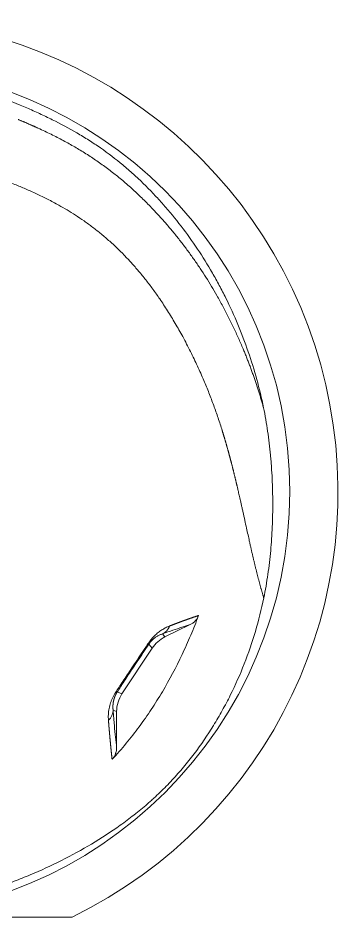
# Model space of a CAD drawing. Header units: millimetres. Extents: x 337 to 517, y 498 to 603.
# Drawn here: x 376.3 to 396.2, y 498.6 to 554.6 of the extents above; entities that cross this region are included whole.
import ezdxf

# ---------------------------------------------------------------- set-up
doc = ezdxf.new("R2010")
doc.units = ezdxf.units.MM
doc.layers.add('core', color=7, linetype='Continuous', lineweight=20)

msp = doc.modelspace()

# ---------------------------------------------------------------- linework, layer by layer
at = {"layer": 'core', "lineweight": 18}
for p, q in [((387.045, 516.812), (385.472, 516.044)), ((384.678, 515.347), (382.801, 512.507)), ((382.468, 511.4), (382.468, 509.149)), ((379.701, 498.601), (366.739, 498.601))]:
    msp.add_line(p, q, dxfattribs=at)
at = {"layer": 'core', "lineweight": 13}
for p, q in [((385.472, 516.044), (385.322, 516.235)), ((384.678, 515.347), (384.474, 515.606)), ((382.801, 512.507), (382.506, 512.622)), ((382.468, 511.4), (382.249, 511.485))]:
    msp.add_line(p, q, dxfattribs=at)
at = {"layer": 'core', "lineweight": 18}
for radius, start, end in [(29.5, 296.0638, 243.9362), (26.5, 270, 90)]:
    msp.add_arc((366.739, 525.101), radius, start, end, dxfattribs=at)
for centre, major_axis, ratio, start_param, end_param in [((386.355, 514.237), (1.332, -1.507), 0.999346, 2.871739, 3.403965), ((383.636, 516.16), (-0.834, 0.561), 0.22724, 3.17922, 3.466335), ((381.668, 513.176), (-0.844, 0.546), 0.260075, 2.771978, 3.103646), ((384.479, 511.399), (1.927, -0.575), 0.999332, 2.847685, 3.43143), ((381.245, 511.485), (-1.002, -0.076), 0.907104, 2.293954, 3.05858)]:
    msp.add_ellipse(centre, major_axis=major_axis, ratio=ratio, start_param=start_param, end_param=end_param, dxfattribs=at)
for points, knots in [([(366.739, 551.281), (367.33, 551.281), (367.915, 551.256), (369.075, 551.16), (369.651, 551.09), (370.792, 550.908), (371.359, 550.797), (372.484, 550.536), (373.042, 550.386), (374.15, 550.049), (374.7, 549.862), (375.521, 549.558), (375.793, 549.452), (376.133, 549.316), (376.201, 549.288), (376.336, 549.232), (376.404, 549.204), (376.607, 549.119), (376.742, 549.062), (377.145, 548.887), (377.412, 548.768), (377.941, 548.522), (378.204, 548.396), (378.986, 548.007), (379.498, 547.732), (380.249, 547.294), (380.497, 547.144), (380.986, 546.833), (381.228, 546.672), (381.943, 546.174), (382.406, 545.82), (383.081, 545.257), (383.303, 545.064), (383.576, 544.816), (383.63, 544.766), (383.739, 544.666), (383.9, 544.515), (384.059, 544.362), (384.373, 544.053), (384.578, 543.843), (384.98, 543.418), (385.177, 543.202), (385.755, 542.545), (386.125, 542.094), (386.834, 541.169), (387.513, 540.221), (388.131, 539.225), (388.499, 538.588), (388.571, 538.46), (388.715, 538.202), (388.785, 538.073), (388.994, 537.683), (389.129, 537.421), (389.26, 537.157)], [0, 0, 0, 0, 0.0625, 0.0625, 0.125, 0.125, 0.1875, 0.1875, 0.25, 0.25, 0.3125, 0.3125, 0.34375, 0.34375, 0.351562, 0.351562, 0.359375, 0.359375, 0.375, 0.375, 0.40625, 0.40625, 0.4375, 0.4375, 0.5, 0.5, 0.53125, 0.53125, 0.5625, 0.5625, 0.625, 0.625, 0.65625, 0.65625, 0.664062, 0.664062, 0.671875, 0.6875, 0.6875, 0.71875, 0.71875, 0.75, 0.75, 0.8125, 0.8125, 0.875, 0.9375, 0.9375, 0.953125, 0.953125, 0.96875, 0.96875, 1, 1, 1, 1]), ([(391.607, 530.325), (391.485, 530.919), (391.344, 531.507), (391.025, 532.671), (390.848, 533.247), (390.457, 534.385), (390.243, 534.949), (389.779, 536.062), (389.529, 536.613), (389.26, 537.157)], [0, 0, 0, 0, 0.25, 0.25, 0.5, 0.5, 0.75, 0.75, 1, 1, 1, 1]), ([(391.623, 518.478), (391.722, 518.965), (391.807, 519.455), (391.949, 520.437), (392.006, 520.929), (392.097, 521.917), (392.129, 522.412), (392.161, 523.157), (392.169, 523.405), (392.179, 523.902), (392.181, 524.151), (392.179, 524.896), (392.167, 525.393), (392.132, 526.137), (392.118, 526.385), (392.091, 526.757), (392.082, 526.881), (392.062, 527.129), (392.051, 527.253), (391.993, 527.872), (391.935, 528.365), (391.792, 529.348), (391.707, 529.837), (391.607, 530.325)], [0, 0, 0, 0, 0.125, 0.125, 0.25, 0.25, 0.375, 0.375, 0.4375, 0.4375, 0.5, 0.5, 0.625, 0.625, 0.6875, 0.6875, 0.71875, 0.71875, 0.75, 0.75, 0.875, 0.875, 1, 1, 1, 1]), ([(366.739, 498.921), (367.101, 498.921), (367.461, 498.931), (368.176, 498.968), (368.532, 498.995), (369.24, 499.066), (369.592, 499.11), (370.294, 499.213), (370.642, 499.272), (372.379, 499.603), (373.743, 499.983), (375.423, 500.572), (375.758, 500.696), (376.259, 500.89), (376.425, 500.955), (376.757, 501.09), (376.924, 501.158), (377.75, 501.507), (378.399, 501.805), (379.673, 502.444), (380.296, 502.784), (381.516, 503.512), (382.112, 503.899), (382.981, 504.52), (383.267, 504.734), (383.829, 505.177), (384.106, 505.405), (384.446, 505.701), (384.514, 505.761), (384.648, 505.881), (384.848, 506.062), (385.044, 506.246), (385.43, 506.62), (385.68, 506.875), (386.164, 507.397), (386.634, 507.93), (387.076, 508.486), (387.719, 509.336), (388.121, 509.924), (388.683, 510.838), (388.864, 511.148), (389.126, 511.621), (389.211, 511.779), (389.378, 512.097), (389.46, 512.256), (389.858, 513.058), (390.147, 513.71), (390.667, 515.036), (390.898, 515.71), (391.303, 517.078), (391.477, 517.772), (391.621, 518.478)], [0, 0, 0, 0, 0.03125, 0.03125, 0.0625, 0.0625, 0.09375, 0.09375, 0.125, 0.125, 0.25, 0.25, 0.28125, 0.28125, 0.296875, 0.296875, 0.3125, 0.3125, 0.375, 0.375, 0.4375, 0.4375, 0.5, 0.5, 0.53125, 0.53125, 0.5625, 0.5625, 0.570312, 0.570312, 0.578125, 0.59375, 0.59375, 0.625, 0.625, 0.65625, 0.6875, 0.6875, 0.75, 0.75, 0.78125, 0.78125, 0.796875, 0.796875, 0.8125, 0.8125, 0.875, 0.875, 0.9375, 0.9375, 1, 1, 1, 1]), ([(387.564, 517.379), (387.409, 516.965), (387.246, 516.555), (386.904, 515.745), (386.725, 515.344), (386.164, 514.158), (385.757, 513.387), (385.093, 512.263), (384.863, 511.893), (384.383, 511.166), (384.133, 510.808), (383.614, 510.105), (383.344, 509.759), (382.782, 509.081), (382.49, 508.749), (382.185, 508.424)], [0, 0, 0, 0, 0.125, 0.125, 0.25, 0.25, 0.5, 0.5, 0.625, 0.625, 0.75, 0.75, 0.875, 0.875, 1, 1, 1, 1]), ([(387.564, 517.379), (387.541, 517.317), (387.512, 517.259), (387.461, 517.175), (387.442, 517.148), (387.403, 517.096), (387.381, 517.07), (387.315, 516.998), (387.266, 516.954), (387.188, 516.895), (387.16, 516.877), (387.104, 516.842), (387.075, 516.826), (387.045, 516.812)], [0, 0, 0, 0, 0.25, 0.25, 0.375, 0.375, 0.5, 0.5, 0.75, 0.75, 0.875, 0.875, 1, 1, 1, 1]), ([(382.468, 509.149), (382.468, 509.082), (382.462, 509.016), (382.444, 508.919), (382.436, 508.886), (382.423, 508.838), (382.418, 508.823), (382.407, 508.791), (382.401, 508.775), (382.371, 508.697), (382.342, 508.638), (382.289, 508.554), (382.271, 508.527), (382.24, 508.487), (382.23, 508.474), (382.208, 508.449), (382.197, 508.436), (382.185, 508.424)], [0, 0, 0, 0, 0.25, 0.25, 0.375, 0.375, 0.4375, 0.4375, 0.5, 0.5, 0.75, 0.75, 0.875, 0.875, 0.9375, 0.9375, 1, 1, 1, 1])]:
    msp.add_open_spline(points, degree=3, knots=knots, dxfattribs=at)
at = {"layer": 'core', "lineweight": 13}
for points, knots in [([(376.332, 548.281), (376.342, 548.277), (376.371, 548.264), (376.42, 548.244), (376.479, 548.22), (376.537, 548.196), (376.596, 548.171), (376.654, 548.146), (376.713, 548.122), (376.771, 548.097), (376.83, 548.072), (376.888, 548.047), (376.947, 548.021), (377.006, 547.996), (377.064, 547.97), (377.123, 547.945), (377.181, 547.919), (377.24, 547.893), (377.299, 547.867), (377.357, 547.841), (377.416, 547.814), (377.474, 547.788), (377.533, 547.761), (377.708, 547.681), (377.997, 547.546), (378.392, 547.355), (378.776, 547.162), (379.15, 546.966), (379.514, 546.767), (379.867, 546.567), (380.217, 546.36), (380.565, 546.145), (380.91, 545.923), (381.247, 545.695), (381.577, 545.463), (381.9, 545.226), (382.217, 544.984), (382.533, 544.732), (382.85, 544.468), (383.17, 544.192), (383.487, 543.908), (383.8, 543.617), (384.11, 543.318), (384.417, 543.011), (384.779, 542.637), (385.189, 542.194), (385.639, 541.682), (386.074, 541.162), (386.494, 540.633), (386.899, 540.096), (387.29, 539.551), (387.666, 539), (388.028, 538.443), (388.375, 537.88), (388.725, 537.281), (389.075, 536.65), (389.42, 535.987), (389.745, 535.323), (390.051, 534.658), (390.26, 534.175), (390.387, 533.87), (390.44, 533.741), (390.492, 533.612), (390.543, 533.483), (390.594, 533.354), (390.644, 533.226), (390.694, 533.098), (390.742, 532.969), (390.79, 532.841), (390.837, 532.713), (390.884, 532.586), (390.93, 532.458), (390.975, 532.331), (391.019, 532.204), (391.063, 532.077), (391.106, 531.95), (391.149, 531.824), (391.19, 531.698), (391.231, 531.572), (391.272, 531.446), (391.312, 531.32), (391.351, 531.195), (391.389, 531.07), (391.427, 530.945), (391.464, 530.82), (391.501, 530.696), (391.537, 530.572), (391.573, 530.448), (391.596, 530.366), (391.607, 530.325)], [0, 0, 0, 0, 0.000764, 0.002254, 0.003748, 0.005247, 0.006751, 0.008259, 0.009772, 0.011289, 0.012811, 0.014338, 0.015869, 0.017405, 0.018946, 0.020491, 0.02204, 0.023595, 0.025153, 0.026717, 0.028285, 0.029858, 0.031435, 0.033017, 0.044071, 0.055107, 0.066128, 0.077135, 0.088134, 0.099128, 0.110125, 0.121777, 0.133576, 0.145529, 0.157641, 0.169918, 0.182365, 0.194987, 0.208643, 0.222673, 0.237077, 0.251859, 0.26702, 0.282561, 0.298484, 0.323984, 0.350071, 0.376748, 0.40402, 0.431893, 0.460371, 0.489458, 0.519157, 0.549474, 0.58041, 0.616795, 0.653847, 0.69157, 0.729967, 0.769043, 0.776725, 0.784426, 0.792147, 0.799889, 0.80765, 0.815432, 0.823233, 0.831055, 0.838897, 0.846759, 0.854641, 0.862543, 0.870466, 0.878409, 0.886372, 0.894355, 0.902359, 0.910383, 0.918428, 0.926493, 0.934578, 0.942684, 0.95081, 0.958957, 0.967125, 0.975313, 0.983521, 0.99175, 1, 1, 1, 1]), ([(391.621, 518.478), (391.614, 518.502), (391.6, 518.549), (391.578, 518.622), (391.557, 518.695), (391.535, 518.769), (391.513, 518.843), (391.492, 518.919), (391.47, 518.996), (391.448, 519.073), (391.426, 519.151), (391.404, 519.231), (391.382, 519.311), (391.361, 519.392), (391.339, 519.474), (391.317, 519.556), (391.294, 519.64), (391.272, 519.724), (391.25, 519.81), (391.228, 519.896), (391.206, 519.983), (391.183, 520.071), (391.161, 520.16), (391.139, 520.25), (391.116, 520.341), (391.094, 520.432), (391.071, 520.525), (391.049, 520.618), (391.026, 520.713), (391.003, 520.808), (390.98, 520.904), (390.957, 521.002), (390.934, 521.1), (390.911, 521.199), (390.888, 521.299), (390.865, 521.4), (390.842, 521.502), (390.818, 521.606), (390.795, 521.71), (390.771, 521.815), (390.747, 521.921), (390.704, 522.115), (390.638, 522.416), (390.544, 522.843), (390.439, 523.326), (390.346, 523.748), (390.271, 524.084), (390.221, 524.306), (390.175, 524.511), (390.133, 524.698), (390.094, 524.867), (390.06, 525.019), (390.029, 525.153), (390.002, 525.269), (389.979, 525.368), (389.961, 525.448), (389.946, 525.509), (389.936, 525.553), (389.925, 525.598), (389.913, 525.649), (389.898, 525.714), (389.882, 525.778), (389.867, 525.842), (389.852, 525.906), (389.836, 525.969), (389.821, 526.032), (389.806, 526.095), (389.79, 526.158), (389.775, 526.22), (389.76, 526.282), (389.745, 526.343), (389.729, 526.405), (389.714, 526.466), (389.699, 526.526), (389.683, 526.587), (389.668, 526.647), (389.653, 526.707), (389.638, 526.766), (389.622, 526.825), (389.607, 526.884), (389.592, 526.943), (389.577, 527.001), (389.561, 527.059), (389.546, 527.117), (389.531, 527.174), (389.516, 527.231), (389.501, 527.288), (389.485, 527.345), (389.47, 527.401), (389.455, 527.457), (389.44, 527.512), (389.425, 527.568), (389.41, 527.623), (389.394, 527.677), (389.379, 527.732), (389.364, 527.786), (389.349, 527.84), (389.334, 527.893), (389.319, 527.946), (389.304, 527.999), (389.289, 528.052), (389.274, 528.104), (389.259, 528.156), (389.244, 528.208), (389.229, 528.26), (389.214, 528.311), (389.199, 528.362), (389.184, 528.412), (389.169, 528.463), (389.154, 528.513), (389.139, 528.562), (389.124, 528.612), (389.109, 528.661), (389.094, 528.71), (389.079, 528.758), (389.064, 528.806), (389.05, 528.854), (388.999, 529.016), (388.911, 529.292), (388.782, 529.683), (388.648, 530.073), (388.508, 530.462), (388.363, 530.852), (388.213, 531.241), (388.056, 531.631), (387.886, 532.039), (387.701, 532.467), (387.498, 532.916), (387.285, 533.368), (387.061, 533.825), (386.825, 534.286), (386.587, 534.735), (386.349, 535.165), (386.116, 535.573), (385.879, 535.971), (385.64, 536.358), (385.398, 536.734), (385.097, 537.184), (384.732, 537.701), (384.293, 538.278), (383.848, 538.824), (383.399, 539.339), (382.948, 539.82), (382.498, 540.269), (382.024, 540.709), (381.522, 541.14), (380.989, 541.561), (380.454, 541.951), (379.922, 542.309), (379.398, 542.637), (378.822, 542.972), (378.188, 543.311), (377.493, 543.65), (376.81, 543.956), (376.227, 544.197), (375.744, 544.383), (375.356, 544.525), (374.967, 544.661), (374.578, 544.792), (374.191, 544.916), (373.874, 545.014), (373.625, 545.088), (373.444, 545.141), (373.259, 545.193), (373.071, 545.246), (372.881, 545.298), (372.688, 545.35), (372.493, 545.403), (372.296, 545.455), (372.098, 545.507), (371.899, 545.56), (371.698, 545.611), (371.498, 545.663), (371.297, 545.714), (371.095, 545.764), (370.961, 545.797), (370.894, 545.814)], [0, 0, 0, 0, 0.00317, 0.006368, 0.009597, 0.012854, 0.016141, 0.019457, 0.022803, 0.026177, 0.029581, 0.033014, 0.036476, 0.039966, 0.043486, 0.047035, 0.050613, 0.054219, 0.057854, 0.061518, 0.06521, 0.068931, 0.07268, 0.076457, 0.080263, 0.084097, 0.087958, 0.091848, 0.095765, 0.09971, 0.103683, 0.107683, 0.11171, 0.115764, 0.119845, 0.123953, 0.128088, 0.132249, 0.136437, 0.14065, 0.14489, 0.149155, 0.16384, 0.180546, 0.199248, 0.219909, 0.228954, 0.237303, 0.24496, 0.251929, 0.258213, 0.263815, 0.268741, 0.272992, 0.276573, 0.279486, 0.281733, 0.283318, 0.28424, 0.286598, 0.288942, 0.291272, 0.293589, 0.295893, 0.298183, 0.300459, 0.302722, 0.304971, 0.307207, 0.309429, 0.311638, 0.313833, 0.316015, 0.318183, 0.320338, 0.322479, 0.324607, 0.326721, 0.328822, 0.330909, 0.332984, 0.335044, 0.337092, 0.339127, 0.341148, 0.343157, 0.345152, 0.347135, 0.349104, 0.351062, 0.353006, 0.354938, 0.356857, 0.358764, 0.360658, 0.36254, 0.364409, 0.366267, 0.368112, 0.369945, 0.371766, 0.373574, 0.375371, 0.377156, 0.378929, 0.38069, 0.382439, 0.384176, 0.385901, 0.387615, 0.389317, 0.391007, 0.392686, 0.394353, 0.396009, 0.397653, 0.399286, 0.400907, 0.4142, 0.427378, 0.440449, 0.453424, 0.466309, 0.479116, 0.491854, 0.504533, 0.518959, 0.533409, 0.547899, 0.562451, 0.577089, 0.591819, 0.604959, 0.617759, 0.630208, 0.642298, 0.654022, 0.665384, 0.684338, 0.702368, 0.719474, 0.73566, 0.750934, 0.7653, 0.778761, 0.793733, 0.807933, 0.82137, 0.834049, 0.845969, 0.857128, 0.871765, 0.885659, 0.898798, 0.911157, 0.918171, 0.925112, 0.931972, 0.938739, 0.9454, 0.95194, 0.954946, 0.957997, 0.96109, 0.964222, 0.967389, 0.970587, 0.973811, 0.977058, 0.980321, 0.983597, 0.986881, 0.990167, 0.993451, 0.996729, 1, 1, 1, 1]), ([(387.564, 517.379), (387.552, 517.375), (387.528, 517.367), (387.492, 517.356), (387.456, 517.344), (387.419, 517.332), (387.383, 517.32), (387.347, 517.307), (387.31, 517.295), (387.274, 517.283), (387.237, 517.27), (387.2, 517.258), (387.163, 517.245), (387.126, 517.233), (387.089, 517.22), (387.052, 517.207), (387.015, 517.194), (386.977, 517.181), (386.94, 517.168), (386.902, 517.155), (386.864, 517.141), (386.826, 517.128), (386.788, 517.114), (386.749, 517.1), (386.711, 517.087), (386.672, 517.073), (386.633, 517.059), (386.594, 517.044), (386.554, 517.03), (386.515, 517.015), (386.475, 517.001), (386.435, 516.986), (386.395, 516.971), (386.355, 516.956), (386.314, 516.941), (386.273, 516.925), (386.232, 516.91), (386.191, 516.894), (386.149, 516.878), (386.107, 516.862), (386.065, 516.846), (386.023, 516.83), (385.98, 516.813), (385.938, 516.797), (385.895, 516.78), (385.851, 516.763), (385.808, 516.746), (385.778, 516.734), (385.763, 516.728)], [0, 0, 0, 0, 0.023814, 0.047536, 0.071164, 0.0947, 0.118143, 0.141493, 0.16475, 0.187915, 0.210987, 0.233966, 0.256853, 0.279648, 0.30235, 0.32496, 0.347478, 0.369903, 0.392237, 0.414478, 0.436627, 0.458684, 0.48065, 0.502523, 0.524304, 0.545993, 0.567591, 0.589097, 0.610511, 0.631834, 0.653066, 0.674206, 0.695255, 0.716213, 0.73708, 0.757856, 0.77854, 0.799133, 0.819635, 0.840044, 0.860361, 0.880587, 0.90072, 0.92076, 0.940709, 0.960565, 0.980329, 1, 1, 1, 1]), ([(382.506, 512.622), (382.505, 512.619), (382.501, 512.614), (382.496, 512.605), (382.49, 512.597), (382.485, 512.589), (382.48, 512.58), (382.475, 512.571), (382.47, 512.563), (382.465, 512.554), (382.46, 512.546), (382.455, 512.537), (382.45, 512.528), (382.446, 512.52), (382.441, 512.511), (382.436, 512.502), (382.432, 512.493), (382.427, 512.484), (382.422, 512.476), (382.418, 512.467), (382.414, 512.458), (382.409, 512.449), (382.405, 512.44), (382.401, 512.431), (382.396, 512.422), (382.392, 512.413), (382.388, 512.404), (382.384, 512.395), (382.38, 512.385), (382.376, 512.376), (382.372, 512.367), (382.368, 512.358), (382.365, 512.349), (382.361, 512.339), (382.357, 512.33), (382.354, 512.321), (382.35, 512.312), (382.347, 512.302), (382.343, 512.293), (382.34, 512.283), (382.336, 512.274), (382.333, 512.265), (382.33, 512.255), (382.327, 512.246), (382.323, 512.236), (382.32, 512.227), (382.317, 512.217), (382.314, 512.207), (382.311, 512.198), (382.309, 512.188), (382.306, 512.178), (382.303, 512.169), (382.3, 512.159), (382.298, 512.149), (382.295, 512.14), (382.293, 512.13), (382.29, 512.12), (382.288, 512.11), (382.285, 512.101), (382.281, 512.082), (382.275, 512.055), (382.268, 512.02), (382.262, 511.985), (382.256, 511.95), (382.251, 511.914), (382.247, 511.879), (382.244, 511.843), (382.241, 511.807), (382.239, 511.771), (382.238, 511.736), (382.238, 511.7), (382.238, 511.664), (382.239, 511.628), (382.24, 511.592), (382.242, 511.556), (382.245, 511.52), (382.248, 511.497), (382.249, 511.485)], [0, 0, 0, 0, 0.004253, 0.008543, 0.012874, 0.017246, 0.021663, 0.026124, 0.030633, 0.03519, 0.039798, 0.044457, 0.049169, 0.053937, 0.05876, 0.063641, 0.06858, 0.07358, 0.07864, 0.083763, 0.088949, 0.094199, 0.099515, 0.104898, 0.110347, 0.115866, 0.121453, 0.127111, 0.132839, 0.138639, 0.144512, 0.150458, 0.156477, 0.162572, 0.168741, 0.174987, 0.181309, 0.187708, 0.194185, 0.20074, 0.207373, 0.214086, 0.220879, 0.227752, 0.234706, 0.24174, 0.248857, 0.256055, 0.263336, 0.270699, 0.278146, 0.285676, 0.29329, 0.300988, 0.308771, 0.316638, 0.324591, 0.332629, 0.340753, 0.348962, 0.378757, 0.409577, 0.441431, 0.47433, 0.508281, 0.543291, 0.579369, 0.61652, 0.65475, 0.694065, 0.734469, 0.775967, 0.818563, 0.862261, 0.907064, 0.952976, 1, 1, 1, 1]), ([(381.96, 510.853), (381.961, 510.84), (381.963, 510.814), (381.966, 510.776), (381.969, 510.737), (381.972, 510.699), (381.975, 510.661), (381.978, 510.623), (381.981, 510.586), (381.984, 510.548), (381.987, 510.511), (381.99, 510.474), (381.993, 510.437), (381.996, 510.4), (381.999, 510.363), (382.002, 510.327), (382.005, 510.291), (382.008, 510.255), (382.011, 510.219), (382.014, 510.183), (382.017, 510.148), (382.02, 510.113), (382.023, 510.078), (382.026, 510.043), (382.029, 510.008), (382.032, 509.973), (382.035, 509.939), (382.038, 509.905), (382.041, 509.871), (382.044, 509.837), (382.047, 509.803), (382.05, 509.77), (382.053, 509.736), (382.056, 509.703), (382.059, 509.67), (382.062, 509.637), (382.065, 509.605), (382.068, 509.572), (382.072, 509.54), (382.075, 509.508), (382.078, 509.476), (382.081, 509.444), (382.084, 509.412), (382.087, 509.381), (382.09, 509.349), (382.093, 509.318), (382.096, 509.287), (382.099, 509.256), (382.102, 509.225), (382.105, 509.195), (382.108, 509.164), (382.111, 509.134), (382.114, 509.104), (382.117, 509.074), (382.12, 509.044), (382.123, 509.014), (382.126, 508.985), (382.129, 508.955), (382.132, 508.926), (382.135, 508.897), (382.138, 508.868), (382.141, 508.839), (382.144, 508.811), (382.147, 508.782), (382.15, 508.754), (382.153, 508.725), (382.156, 508.697), (382.159, 508.669), (382.162, 508.642), (382.165, 508.614), (382.168, 508.586), (382.171, 508.559), (382.174, 508.532), (382.176, 508.504), (382.179, 508.477), (382.182, 508.451), (382.184, 508.433), (382.185, 508.424)], [0, 0, 0, 0, 0.013323, 0.026647, 0.039971, 0.053296, 0.066621, 0.079947, 0.093273, 0.1066, 0.119927, 0.133255, 0.146583, 0.159911, 0.17324, 0.186569, 0.199898, 0.213228, 0.226558, 0.239888, 0.253218, 0.266548, 0.279878, 0.293209, 0.306539, 0.319869, 0.3332, 0.34653, 0.35986, 0.37319, 0.386521, 0.399851, 0.413182, 0.426512, 0.439843, 0.453174, 0.466505, 0.479836, 0.493167, 0.506499, 0.519831, 0.533163, 0.546496, 0.559828, 0.573161, 0.586495, 0.599828, 0.613162, 0.626496, 0.639831, 0.653166, 0.666501, 0.679837, 0.693173, 0.706509, 0.719846, 0.733183, 0.74652, 0.759858, 0.773196, 0.786535, 0.799874, 0.813213, 0.826553, 0.839893, 0.853233, 0.866574, 0.879915, 0.893256, 0.906598, 0.91994, 0.933283, 0.946626, 0.959969, 0.973312, 0.986656, 1, 1, 1, 1])]:
    msp.add_open_spline(points, degree=3, knots=knots, dxfattribs=at)
at = {"layer": 'core', "lineweight": 18}
for points in [[(385.763, 516.728), (385.721, 516.711), (385.637, 516.676), (385.515, 516.617), (385.395, 516.552), (385.277, 516.481), (385.163, 516.404), (385.052, 516.32), (384.944, 516.23), (384.839, 516.134), (384.736, 516.03), (384.638, 515.918), (384.547, 515.803), (384.492, 515.726), (384.467, 515.688)], [(385.322, 516.235), (385.294, 516.226), (385.238, 516.207), (385.157, 516.174), (385.078, 516.137), (385, 516.096), (384.926, 516.05), (384.853, 516), (384.782, 515.946), (384.714, 515.886), (384.647, 515.822), (384.584, 515.752), (384.525, 515.679), (384.49, 515.63), (384.474, 515.606)], [(384.467, 515.688), (384.337, 515.496), (384.085, 515.123), (383.736, 514.603), (383.415, 514.12), (383.121, 513.677), (382.854, 513.273), (382.614, 512.908), (382.471, 512.69), (382.404, 512.588)], [(382.404, 512.588), (382.373, 512.541), (382.313, 512.443), (382.228, 512.282), (382.153, 512.115), (382.09, 511.945), (382.039, 511.771), (381.998, 511.593), (381.969, 511.408), (381.952, 511.215), (381.949, 511.026), (381.955, 510.91), (381.96, 510.853)]]:
    msp.add_open_spline(points, degree=3, dxfattribs=at)
at = {"layer": 'core', "lineweight": 13}
for points in [[(387.045, 516.812), (386.878, 516.761), (386.536, 516.655), (385.976, 516.47), (385.552, 516.32), (385.322, 516.235)], [(384.474, 515.606), (384.349, 515.422), (384.109, 515.064), (383.776, 514.563), (383.47, 514.099), (383.19, 513.672), (382.935, 513.283), (382.706, 512.931), (382.57, 512.721), (382.506, 512.622)], [(382.249, 511.485), (382.276, 511.131), (382.328, 510.504), (382.396, 509.793), (382.444, 509.353), (382.468, 509.149)]]:
    msp.add_open_spline(points, degree=3, dxfattribs=at)
msp.add_rational_spline([(385.763, 516.728), (385.678, 516.509), (385.525, 516.337), (385.322, 516.235)], [1.02663962766, 0.987728247626, 0.991444025771, 1.0377869621], degree=3, dxfattribs=at)

doc.saveas('drawing.dxf')
